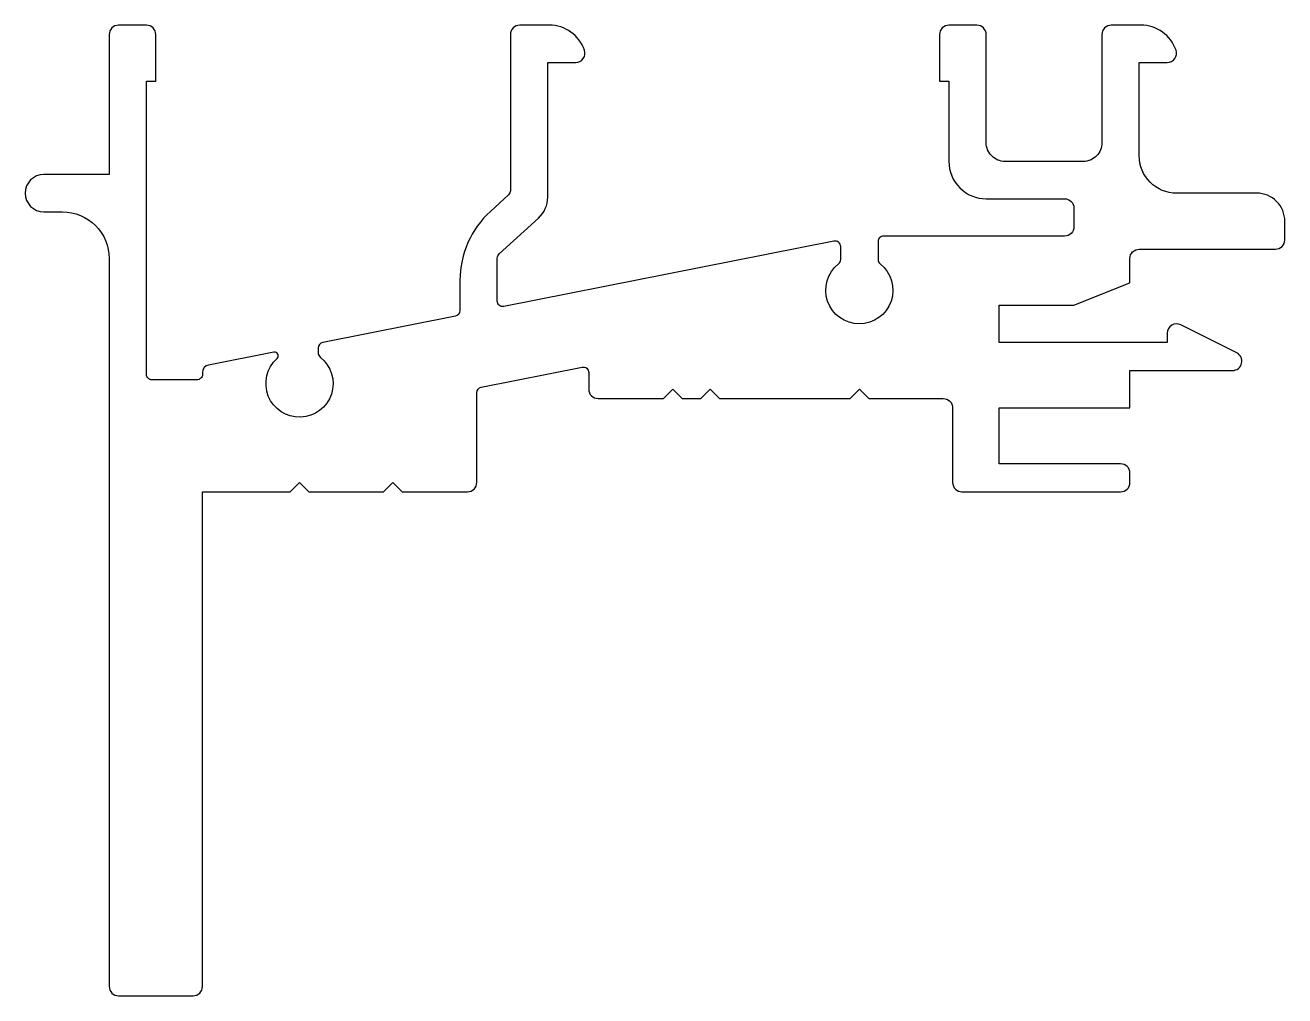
# Model space of a CAD drawing. Extents: x 128.2 to 195.7, y 187.9 to 239.9.
import ezdxf

# ---------------------------------------------------------------- set-up
doc = ezdxf.new("R2010")
doc.units = 0
doc.layers.get('0').update_dxf_attribs({"linetype": 'CONTINUOUS'})

msp = doc.modelspace()

# ---------------------------------------------------------------- linework, layer by layer
msp.add_lwpolyline([(153.813, 224.805, -0.472712), (153.455, 225.099), (153.455, 227.399, -0.210987), (153.553, 227.621), (155.665, 229.546, 0.210987), (156.155, 230.655), (156.155, 237.876), (157.655, 237.876, 0.517638), (158.126, 238.542, 0.317837), (156.241, 239.876), (154.655, 239.876, 0.414214), (154.155, 239.376), (154.155, 231.008, -0.210987), (154.057, 230.787), (153.087, 229.903, 0.210987), (151.455, 226.207), (151.455, 224.584, -0.358039), (151.213, 224.29), (144.097, 222.88, 0.358039), (143.855, 222.586), (143.855, 222.325, 0.229735), (143.969, 222.089, -2.744852), (141.655, 222.017, 0.763029), (141.482, 222.362), (137.977, 221.668, 0.358039), (137.655, 221.276), (137.655, 221.176, -0.414214), (137.355, 220.876), (134.955, 220.876, -0.414214), (134.655, 221.176), (134.655, 236.876), (135.155, 236.876), (135.155, 239.376, 0.414214), (134.655, 239.876), (133.155, 239.876, 0.414214), (132.655, 239.376), (132.655, 231.876), (129.155, 231.876, 1), (129.155, 229.876), (130.155, 229.876, -0.414214), (132.655, 227.376), (132.655, 188.376, 0.414214), (133.155, 187.876), (137.155, 187.876, 0.414214), (137.655, 188.376), (137.655, 214.876), (142.355, 214.876), (142.855, 215.376), (143.355, 214.876), (147.355, 214.876), (147.855, 215.376), (148.355, 214.876), (151.855, 214.876, 0.414214), (152.355, 215.376), (152.355, 220.192, -0.358039), (152.597, 220.486), (157.997, 221.555, -0.472712), (158.355, 221.261), (158.355, 220.376, 0.414214), (158.855, 219.876), (162.355, 219.876), (162.855, 220.376), (163.355, 219.876), (164.355, 219.876), (164.855, 220.376), (165.355, 219.876), (172.355, 219.876), (172.855, 220.376), (173.355, 219.876), (177.355, 219.876, -0.414214), (177.855, 219.376), (177.855, 215.376, 0.414214), (178.355, 214.876), (186.855, 214.876, 0.414214), (187.355, 215.376), (187.355, 215.876, 0.414214), (186.855, 216.376), (180.355, 216.376), (180.355, 219.376), (187.355, 219.376), (187.355, 221.376), (192.855, 221.376, 0.791418), (193.079, 222.323), (190.079, 223.823, 0.557537), (189.355, 223.376), (189.355, 222.876), (180.355, 222.876), (180.355, 224.876), (184.355, 224.876), (187.355, 226.076), (187.355, 227.376, -0.414214), (187.855, 227.876), (195.155, 227.876, 0.414214), (195.655, 228.376), (195.655, 229.376, 0.414214), (194.155, 230.876), (189.855, 230.876, -0.414214), (187.855, 232.876), (187.855, 237.876), (189.355, 237.876, 0.517638), (189.826, 238.542, 0.317837), (187.941, 239.876), (186.355, 239.876, 0.414214), (185.855, 239.376), (185.855, 233.576, -0.414214), (184.855, 232.576), (180.655, 232.576, -0.414214), (179.655, 233.576), (179.655, 239.376, 0.414214), (179.155, 239.876), (177.655, 239.876, 0.414214), (177.155, 239.376), (177.155, 236.876), (177.655, 236.876), (177.655, 232.576, 0.414214), (179.655, 230.576), (183.855, 230.576, -0.414214), (184.355, 230.076), (184.355, 229.076, -0.414214), (183.855, 228.576), (174.155, 228.576, 0.414214), (173.855, 228.276), (173.855, 227.325, 0.229735), (173.969, 227.089, -2.884033), (171.741, 227.089, 0.229735), (171.855, 227.325), (171.855, 228.012, 0.472712), (171.497, 228.307)], format="xyb", close=True)

doc.saveas('drawing.dxf')
